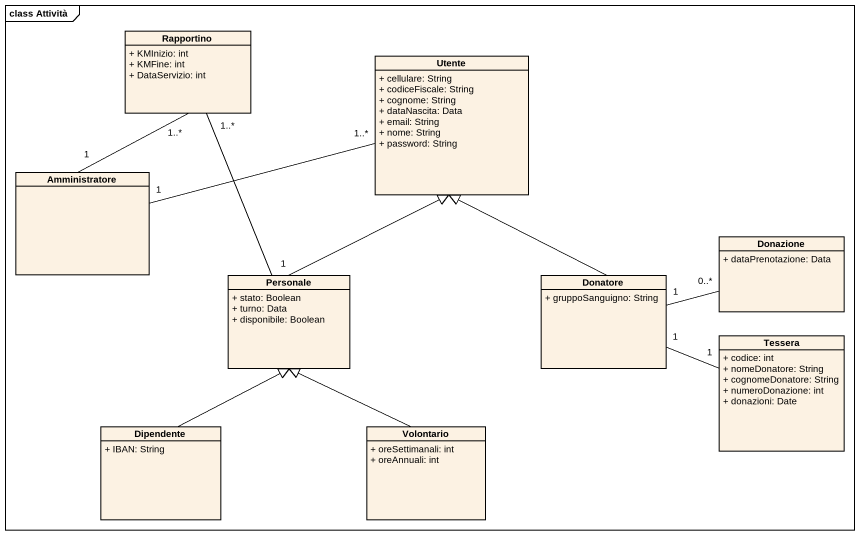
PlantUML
@startuml
mainframe class Attività
hide circle
hide empty members
skinparam classAttributeIconSize 0
class Rapportino {
  + KMInizio: int
  + KMFine: int
  + DataServizio: int
}
class Utente {
  + cellulare: String
  + codiceFiscale: String
  + cognome: String
  + dataNascita: Data
  + email: String
  + nome: String
  + password: String
}
class Amministratore
class Donazione {
  + dataPrenotazione: Data
}
class Personale {
  + stato: Boolean
  + turno: Data
  + disponibile: Boolean
}
class Donatore {
  + gruppoSanguigno: String
}
class Tessera {
  + codice: int
  + nomeDonatore: String
  + cognomeDonatore: String
  + numeroDonazione: int
  + donazioni: Date
}
class Dipendente {
  + IBAN: String
}
class Volontario {
  + oreSettimanali: int
  + oreAnnuali: int
}
Rapportino "1..*" -- "1" Amministratore
Rapportino "1..*" -- "1" Personale
Amministratore "1" -right- "1..*" Utente
Donazione "0..*" -left- "1" Donatore
Personale -up-|> Utente
Donatore -up-|> Utente
Donatore "1" -right- "1" Tessera
Dipendente -up-|> Personale
Volontario -up-|> Personale
@enduml
